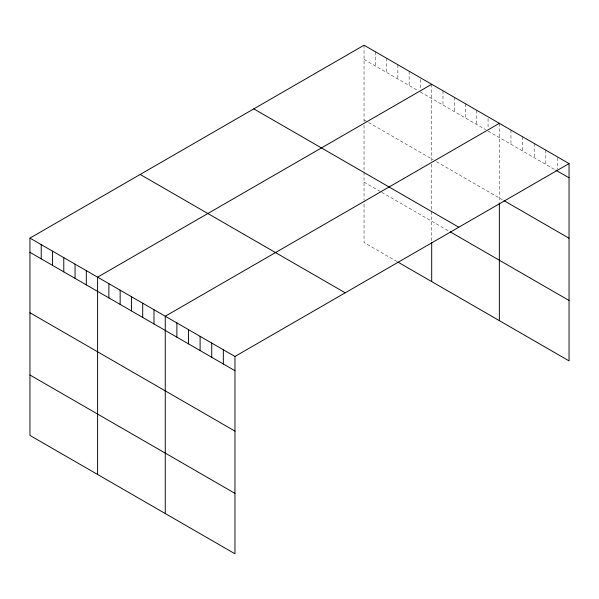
<?xml version="1.0" encoding="UTF-8"?>
<svg xmlns="http://www.w3.org/2000/svg" width="599" height="599" viewBox="0 0 599 599"><rect width="100%" height="100%" fill="white"/><g stroke="black" fill="none" stroke-linecap="round" stroke-linejoin="round"><path stroke-width="0.45" stroke-dasharray="3 2.25" d="M364.042 59.451L418.005 90.606M420.423 91.999L485.654 129.661M488.073 131.061L555.108 169.764M364.042 119.867L433.309 159.858M436.529 161.715L502.449 199.774M364.042 182.118L380.957 191.882M381.765 192.346L449.415 231.401M397.07 261.598L364.042 242.535L364.042 200.702M557.429 157.762L557.429 169.322M545.816 150.162L545.816 164.396M534.196 143.46L534.196 157.687M522.583 136.752L522.583 150.978M510.962 130.043L510.962 144.277M499.349 123.334L499.349 202.432M488.073 118.609L488.073 128.388M476.797 110.321L476.797 124.547M465.52 103.807L465.52 118.04M454.244 97.3L454.244 111.526M442.975 90.786L442.975 105.02M431.699 84.279L431.699 160.704M431.699 164.261L431.699 240.693M420.423 79.547L420.423 89.333M409.147 71.259L409.147 85.492M397.871 64.752L397.871 78.978M386.595 58.238L386.595 72.472M375.318 51.731L375.318 65.957M364.042 45.217L364.042 121.649M364.042 125.206L364.042 171.441M364.042 172.332L364.042 199.774"/><path stroke-width="0.9" d="M29.95 238.11L234.958 356.465L234.958 553.783L29.95 435.421L29.95 238.11L364.042 45.217L569.05 163.579L569.05 360.89L397.871 262.062M431.699 84.279L97.6 277.165L97.6 474.483M499.349 123.334L165.257 316.227L165.257 513.538M234.958 356.465L569.05 163.579M555.887 170.206L569.05 177.806M503.999 200.665L569.05 238.23M253.796 108.876L458.797 227.231M450.223 231.865L569.05 300.473M140.203 174.459L345.204 292.814M29.95 252.336L234.958 370.699M29.95 312.753L234.958 431.115M29.95 375.004L234.958 493.359M499.349 203.323L499.349 320.652M431.699 242.55L431.699 281.59M223.337 349.764L223.337 363.99M211.724 343.055L211.724 357.281M200.103 336.346L200.103 350.58M188.49 329.637L188.49 343.871M176.87 322.928L176.87 337.162M153.98 309.713L153.98 323.947M142.704 303.206L142.704 317.44M131.428 296.7L131.428 310.926M120.152 290.186L120.152 304.419M108.876 283.679L108.876 297.905M86.323 270.658L86.323 284.884M75.055 264.144L75.055 278.378M63.779 257.637L63.779 271.871M52.502 251.131L52.502 265.357M41.226 244.617L41.226 258.85"/></g></svg>
